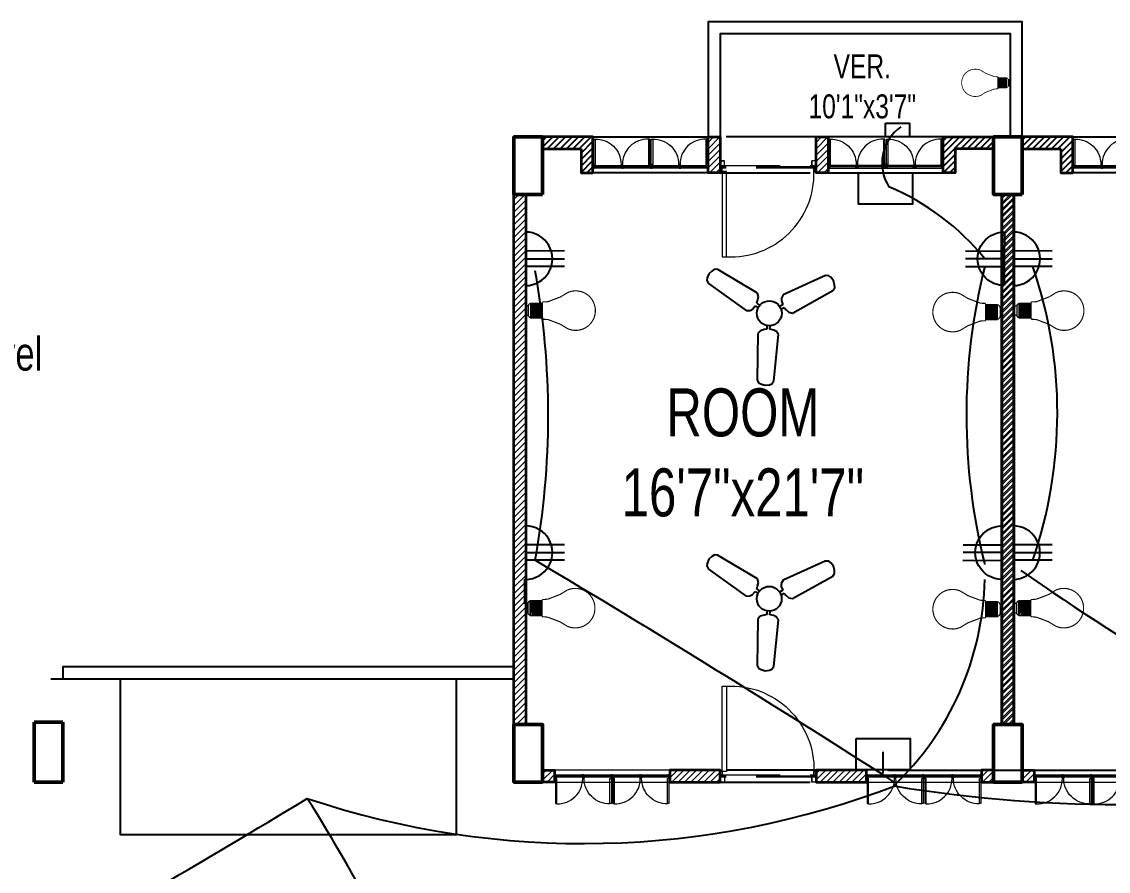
# Model space of a CAD drawing. Extents: x 28 to 3926, y 235 to 2288.
# Drawn here: x 560.9 to 1014, y 906.6 to 1260.8 of the extents above; entities that cross this region are included whole.
import ezdxf

# ---------------------------------------------------------------- set-up
doc = ezdxf.new("R2010")
doc.units = 0
doc.header["$LTSCALE"] = 10
doc.linetypes.add('DASHED2', pattern=[0.375, 0.25, -0.125])
for name, color, linetype, lineweight in [('A-TEXT', 7, 'Continuous', 5), ('ar-DOOR-WOOD', 44, 'Continuous', 0), ('column', 1, 'Continuous', 50), ('Main Wall', 250, 'Continuous', 13), ('WALL_SEC_', 170, 'Continuous', 25)]:
    doc.layers.add(name, color=color, linetype=linetype, lineweight=lineweight)
doc.layers.add('conduit', color=160, linetype='Continuous')
doc.layers.add('e conduit sdb to swicth', color=160, linetype='Continuous')
doc.layers.add('hatch brick', color=32, linetype='Continuous', lineweight=0, transparency=0.4)
doc.styles.add('SIMPLE', font='romantic.ttf')
doc.dimstyles.get("Standard").update_dxf_attribs({"dimtxt": 0.18, "dimasz": 0.18, "dimexe": 0.18, "dimexo": 0.0625, "dimgap": 0.09, "dimtad": 0, "dimtih": 1, "dimtoh": 1, "dimdec": 4, "dimzin": 0, "dimdsep": 46, "dimtxsty": 'Standard', "dimcen": 0.09, "dimadec": 0, "dimazin": 0, "dimtfac": 1, "dimtdec": 4, "dimtofl": 0, "dimtmove": 0, "dimatfit": 3, "dimfxl": 1, "dimtolj": 1, "dimtzin": 0, "dimarcsym": 0})
pattern_1 = [(45, (0, 0), (-1.3258252147, 1.3258252147), [])]
pattern_2 = [(45, (-1497523.8946, -132021.2452), (-1.3258252147, 1.3258252147), [])]

# ---------------------------------------------------------------- blocks, each defined once
blk = doc.blocks.new('DOOR_45')
at = {"layer": 'ar-DOOR-WOOD'}
for p, q in [((-10968.75, 15427.44), (-10963.75, 15427.44)), ((-10968.75, 15427.44), (-10968.75, 15426.44)), ((-10963.75, 15427.44), (-10963.75, 15425.44)), ((-11008.75, 15426.44), (-11008.75, 15424.44)), ((-10968.75, 15426.44), (-11008.75, 15426.44)), ((-11008.75, 15424.44), (-10968.75, 15424.44)), ((-10968.75, 15424.44), (-10968.75, 15426.44)), ((-10968.75, 15426.44), (-10966.75, 15426.44)), ((-10966.75, 15426.44), (-10966.75, 15425.44)), ((-10966.75, 15425.44), (-10963.75, 15425.44)), ((-10968.75, 15382.44), (-10968.75, 15383.44)), ((-10968.75, 15383.44), (-10966.75, 15383.44)), ((-10968.75, 15382.44), (-10963.75, 15382.44)), ((-10966.75, 15384.44), (-10963.75, 15384.44)), ((-10966.75, 15383.44), (-10966.75, 15384.44)), ((-10963.75, 15382.44), (-10963.75, 15384.44))]:
    blk.add_line(p, q, dxfattribs=at)
for points in [[(-10963.75, 15427.44), (-10968.75, 15427.44), (-10968.75, 15426.44), (-10966.75, 15426.44), (-10966.75, 15425.44), (-10963.75, 15425.44)], [(-10968.75, 15426.44), (-11008.75, 15426.44), (-11008.75, 15424.44), (-10968.75, 15424.44)], [(-10968.75, 15383.44), (-10968.75, 15382.44), (-10963.75, 15382.44), (-10963.75, 15384.44), (-10966.75, 15384.44), (-10966.75, 15383.44)]]:
    blk.add_lwpolyline(points, close=True, dxfattribs=at)
blk.add_arc((-10969.89, 15422.35), 38.92, 176.9083, 271.677, dxfattribs=at)
blk = doc.blocks.new('DOOR_40')
at = {"layer": 'ar-DOOR-WOOD'}
for p, q in [((-11029.1, 15421.4), (-11064.1, 15421.4)), ((-11064.1, 15421.4), (-11064.1, 15419.4)), ((-11064.1, 15419.4), (-11029.1, 15419.4)), ((-11029.1, 15422.4), (-11024.1, 15422.4)), ((-11029.1, 15422.4), (-11029.1, 15421.4)), ((-11029.1, 15419.4), (-11029.1, 15421.4)), ((-11029.1, 15421.4), (-11027.1, 15421.4)), ((-11027.1, 15421.4), (-11027.1, 15420.4)), ((-11027.1, 15420.4), (-11024.1, 15420.4)), ((-11024.1, 15422.4), (-11024.1, 15420.4)), ((-11029.1, 15383.4), (-11027.1, 15383.4)), ((-11029.1, 15382.4), (-11029.1, 15383.4)), ((-11029.1, 15382.4), (-11024.1, 15382.4)), ((-11027.1, 15383.4), (-11027.1, 15384.4)), ((-11027.1, 15384.4), (-11024.1, 15384.4)), ((-11024.1, 15382.4), (-11024.1, 15384.4))]:
    blk.add_line(p, q, dxfattribs=at)
blk.add_arc((-11029.4, 15418.2), 34.8, 178.03, 270.3561, dxfattribs=at)
blk = doc.blocks.new('room 1')
h = blk.add_hatch()
h.set_pattern_fill('ANSI31', color=256, scale=15)
h.set_pattern_definition(pattern_1)
h.paths.add_polyline_path([(1498318.01, 133229.01), (1498318.01, 133219.01), (1498323.01, 133219.01), (1498323.01, 133234.01), (1498302.01, 133234.01), (1498302.01, 133229.01), (1498302.01, 133229.01)])
h = blk.add_hatch()
h.set_pattern_fill('ANSI31', color=256, scale=15)
h.set_pattern_definition(pattern_1)
h.paths.add_polyline_path([(1498474.01, 133229.01), (1498474.01, 133219.01), (1498469.01, 133219.01), (1498469.01, 133234.01), (1498490.01, 133234.01), (1498490.01, 133229.01), (1498490.01, 133229.01)])
at = {"layer": 'hatch brick'}
h = blk.add_hatch(dxfattribs=at)
h.set_pattern_fill('ANSI31', color=256, scale=15)
h.set_pattern_definition([(45, (69, 2), (-1.3258252147, 1.3258252147), [])])
h.paths.add_polyline_path([(1498376.01, 133234.01), (1498376.01, 133219.01), (1498376.01, 133219.01), (1498371.01, 133219.01), (1498371.01, 133234.01)])
h = blk.add_hatch(dxfattribs=at)
h.set_pattern_fill('ANSI31', color=256, scale=15)
h.set_pattern_definition([(45, (114, 2), (-1.3258252147, 1.3258252147), [])])
h.paths.add_polyline_path([(1498421.01, 133234.01), (1498421.01, 133219.01), (1498421.01, 133219.01), (1498416.01, 133219.01), (1498416.01, 133234.01)])
h = blk.add_hatch(dxfattribs=at)
h.set_pattern_fill('ANSI31', color=256, scale=15)
h.set_pattern_definition(pattern_1)
h.paths.add_polyline_path([(1498298.51, 132989.01), (1498293.51, 132989.01), (1498293.51, 133210.01), (1498298.51, 133210.01)])
h = blk.add_hatch(dxfattribs=at)
h.set_pattern_fill('ANSI31', color=256, scale=15)
h.set_pattern_definition(pattern_1)
h.paths.add_polyline_path([(1498493.51, 132989.01), (1498498.51, 132989.01), (1498498.51, 133210.01), (1498493.51, 133210.01)])
h = blk.add_hatch(dxfattribs=at)
h.set_pattern_fill('ANSI31', color=256, scale=15)
h.set_pattern_definition([(45, (-14.5, 0), (-1.3258252147, 1.3258252147), [])])
h.paths.add_polyline_path([(1498302.01, 132970.01), (1498307.01, 132970.01), (1498307.01, 132965.01), (1498302.01, 132965.01)])
h = blk.add_hatch(dxfattribs=at)
h.set_pattern_fill('ANSI31', color=256, scale=15)
h.set_pattern_definition([(45, (-5, -252), (-1.3258252147, 1.3258252147), [])])
h.paths.add_polyline_path([(1498376.01, 132970.01), (1498355.01, 132970.01), (1498355.01, 132965.01), (1498376.01, 132965.01)])
h = blk.add_hatch(dxfattribs=at)
h.set_pattern_fill('ANSI31', color=256, scale=15)
h.set_pattern_definition([(45, (1.2113, 4e-09), (-1.3258252147, 1.3258252147), [])])
h.paths.add_polyline_path([(1498437.01, 132970.01), (1498416.01, 132970.01), (1498416.01, 132965.01), (1498437.01, 132965.01)])
h = blk.add_hatch(dxfattribs=at)
h.set_pattern_fill('ANSI31', color=256, scale=15)
h.set_pattern_definition(pattern_1)
h.paths.add_polyline_path([(1498490.01, 132970.01), (1498485.01, 132970.01), (1498485.01, 132965.01), (1498490.01, 132965.01)])
for points in [[(1498323.01, 133234.01), (1498371.01, 133234.01), (1498371.01, 133219.01), (1498323.01, 133219.01)], [(1498469.01, 133234.01), (1498421.01, 133234.01), (1498421.01, 133219.01), (1498469.01, 133219.01)]]:
    blk.add_lwpolyline(points, close=True)
at = {"linetype": 'DASHED2', "ltscale": 15}
for points in [[(1498376.01, 133219.01), (1498416.01, 133219.01), (1498416.01, 133234.01), (1498376.01, 133234.01)], [(1498376.01, 132965.01), (1498416.01, 132965.01), (1498416.01, 132970.01), (1498376.01, 132970.01)]]:
    blk.add_lwpolyline(points, close=True, dxfattribs=at)
at = {"layer": 'Main Wall', "color": 1, "lineweight": 50}
for points in [[(1498302.01, 133210.01), (1498290.01, 133210.01), (1498290.01, 133234.01), (1498302.01, 133234.01), (1498302.01, 133210.01)], [(1498502.01, 133210.01), (1498490.01, 133210.01), (1498490.01, 133234.01), (1498502.01, 133234.01), (1498502.01, 133210.01)], [(1498302.01, 132965.01), (1498290.01, 132965.01), (1498290.01, 132989.01), (1498302.01, 132989.01), (1498302.01, 132965.01)], [(1498502.01, 132965.01), (1498490.01, 132965.01), (1498490.01, 132989.01), (1498502.01, 132989.01), (1498502.01, 132965.01)]]:
    blk.add_lwpolyline(points, dxfattribs=at)
at = {"layer": 'Main Wall', "lineweight": 35}
for points in [[(1498318.01, 133229.01), (1498318.01, 133219.01), (1498323.01, 133219.01), (1498323.01, 133234.01), (1498302.01, 133234.01), (1498302.01, 133229.01), (1498302.01, 133229.01), (1498302.01, 133229.01), (1498318.01, 133229.01)], [(1498474.01, 133229.01), (1498474.01, 133219.01), (1498469.01, 133219.01), (1498469.01, 133234.01), (1498490.01, 133234.01), (1498490.01, 133229.01), (1498490.01, 133229.01), (1498490.01, 133229.01), (1498474.01, 133229.01)], [(1498376.01, 132970.01), (1498376.01, 132970.01), (1498355.01, 132970.01), (1498355.01, 132965.01), (1498376.01, 132965.01), (1498376.01, 132970.01)]]:
    blk.add_lwpolyline(points, dxfattribs=at)
for points in [[(1498376.01, 133234.01), (1498376.01, 133219.01), (1498376.01, 133219.01), (1498376.01, 133219.01), (1498371.01, 133219.01), (1498371.01, 133234.01)], [(1498421.01, 133234.01), (1498421.01, 133219.01), (1498421.01, 133219.01), (1498421.01, 133219.01), (1498416.01, 133219.01), (1498416.01, 133234.01)], [(1498298.51, 132989.01), (1498293.51, 132989.01), (1498293.51, 133210.01), (1498298.51, 133210.01)], [(1498493.51, 132989.01), (1498498.51, 132989.01), (1498498.51, 133210.01), (1498493.51, 133210.01)], [(1498302.01, 132970.01), (1498307.01, 132970.01), (1498307.01, 132965.01), (1498302.01, 132965.01)], [(1498437.01, 132970.01), (1498416.01, 132970.01), (1498416.01, 132965.01), (1498437.01, 132965.01)], [(1498490.01, 132970.01), (1498485.01, 132970.01), (1498485.01, 132965.01), (1498490.01, 132965.01)]]:
    blk.add_lwpolyline(points, close=True, dxfattribs=at)
at = {"layer": 'Main Wall', "color": 150}
for points in [[(1498371.01, 133221.01), (1498323.61, 133221.01), (1498323.61, 133222.01), (1498371.01, 133222.01)], [(1498371.01, 133221.01), (1498323.61, 133221.01), (1498323.61, 133221.51), (1498371.01, 133221.51)], [(1498421.01, 133221.01), (1498468.41, 133221.01), (1498468.41, 133222.01), (1498421.01, 133222.01)], [(1498421.01, 133221.01), (1498468.41, 133221.01), (1498468.41, 133221.51), (1498421.01, 133221.51)], [(1498307.01, 132968.01), (1498354.41, 132968.01), (1498354.41, 132967.01), (1498307.01, 132967.01)], [(1498307.01, 132968.01), (1498354.41, 132968.01), (1498354.41, 132967.51), (1498307.01, 132967.51)], [(1498437.61, 132968.01), (1498484.41, 132968.01), (1498484.41, 132967.01), (1498437.61, 132967.01)], [(1498437.61, 132968.01), (1498484.41, 132968.01), (1498484.41, 132967.51), (1498437.61, 132967.51)]]:
    blk.add_lwpolyline(points, close=True, dxfattribs=at)
at = {"layer": 'Main Wall', "color": 150, "linetype": 'DASHED2', "ltscale": 10}
for points in [[(1498376.01, 133222.01), (1498416.01, 133222.01), (1498416.01, 133221.01), (1498376.01, 133221.01)], [(1498376.01, 133222.01), (1498416.01, 133222.01), (1498416.01, 133221.51), (1498376.01, 133221.51)], [(1498376.01, 132968.01), (1498416.01, 132968.01), (1498416.01, 132967.01), (1498376.01, 132967.01)], [(1498376.01, 132968.01), (1498416.01, 132968.01), (1498416.01, 132967.51), (1498376.01, 132967.51)]]:
    blk.add_lwpolyline(points, close=True, dxfattribs=at)
at = {"layer": 'Main Wall'}
for points in [[(1498307.01, 132965.01), (1498355.01, 132965.01), (1498355.01, 132970.01), (1498307.01, 132970.01)], [(1498437.01, 132965.01), (1498485.01, 132965.01), (1498485.01, 132970.01), (1498437.01, 132970.01)]]:
    blk.add_lwpolyline(points, close=True, dxfattribs=at)
at = {"layer": 'Main Wall', "extrusion": (0, 0, -1)}
for name, p, xscale, yscale, zscale, rotation in [('DOOR_40', (-1502949.75, 129913.77), 0.2999999999999545, 0.2999999999999545, -0.2999999999999545, 270), ('DOOR_40', (-1502973.75, 129913.77), 0.2999999999999545, 0.2999999999999545, -0.2999999999999545, 270), ('DOOR_40', (-1493818.28, 129913.77), -0.2999999999999545, 0.2999999999999545, -0.2999999999999545, 90), ('DOOR_40', (-1493842.28, 129913.77), -0.2999999999999545, 0.2999999999999545, -0.2999999999999545, 90), ('DOOR_45', (-1512089.3, 142969.57), -0.8888888888889142, 0.8888888888889142, -0.8888888888889142, 270), ('DOOR_45', (-1512089.3, 123219.46), 0.8888888888889142, 0.8888888888889142, -0.8888888888889142, 270), ('DOOR_40', (-1493704.28, 136275.25), 0.2999999999999545, 0.2999999999999545, -0.2999999999999545, 90), ('DOOR_40', (-1493728.28, 136275.25), 0.2999999999999545, 0.2999999999999545, -0.2999999999999545, 90), ('DOOR_40', (-1493834.28, 136275.25), 0.2999999999999545, 0.2999999999999545, -0.2999999999999545, 90), ('DOOR_40', (-1493858.28, 136275.25), 0.2999999999999545, 0.2999999999999545, -0.2999999999999545, 90)]:
    blk.add_blockref(name, p, dxfattribs=dict(at, xscale=xscale, yscale=yscale, zscale=zscale, rotation=rotation))
at = {"layer": 'Main Wall'}
for p, xscale, yscale, zscale, rotation in [((1493720.28, 129913.77), 0.2999999999999545, 0.2999999999999545, 0.2999999999999545, 270), ((1493744.28, 129913.77), 0.2999999999999545, 0.2999999999999545, 0.2999999999999545, 270), ((1503047.75, 129913.77), -0.2999999999999545, 0.2999999999999545, 0.2999999999999546, 90), ((1503071.75, 129913.77), -0.2999999999999545, 0.2999999999999545, 0.2999999999999546, 90), ((1502933.75, 136275.25), 0.2999999999999546, 0.2999999999999546, 0.2999999999999546, 90), ((1502957.75, 136275.25), 0.2999999999999546, 0.2999999999999546, 0.2999999999999546, 90), ((1503063.75, 136275.25), 0.2999999999999546, 0.2999999999999546, 0.2999999999999546, 90), ((1503087.75, 136275.25), 0.2999999999999546, 0.2999999999999546, 0.2999999999999546, 90)]:
    blk.add_blockref('DOOR_40', p, dxfattribs=dict(at, xscale=xscale, yscale=yscale, zscale=zscale, rotation=rotation))
blk = doc.blocks.new('LED')
for p, q in [((-11.6, -7.7), (11.7, -7.7)), ((-11.6, -11), (11.7, -9.6)), ((-11.6, -13.3), (11.7, -11.8)), ((-11.5, -15.5), (11.8, -14.1)), ((-11.3, -17.8), (11.9, -16.3)), ((-12.1, -25.6), (11.9, -25.6)), ((-11.2, -20), (12.1, -18.6)), ((-11.2, -22.2), (12.1, -20.8)), ((-11.2, -24.5), (12.1, -23.1))]:
    blk.add_line(p, q)
at = {"lineweight": 9}
blk.add_line((7.8, -3.1), (-7.8, -3.1), dxfattribs=at)
for points, const_width in [([(5.3, 0), (5.4, 0), (5.7, 0), (6.1, -0.1), (6.6, -0.3), (7, -0.6), (7.2, -0.9), (7.4, -1.2), (7.5, -1.5), (7.7, -2), (7.7, -2.5), (7.8, -3.1), (7.7, -2.5), (7.7, -2), (7.5, -1.5), (7.4, -1.2), (7.2, -0.9), (7, -0.6), (6.6, -0.3), (6.1, -0.1), (5.7, 0), (5.4, 0), (5.3, 0), (-5.3, 0), (-5.4, 0), (-5.5, 0), (-5.8, 0), (-6.1, -0.1), (-6.4, -0.2), (-6.7, -0.5), (-7, -0.7), (-7.3, -1.1), (-7.6, -1.7), (-7.7, -2.3), (-7.8, -3.1), (-7.8, -3.1), (-7.9, -3.2), (-8.1, -3.2), (-8.3, -3.3), (-8.9, -3.6), (-9.6, -4.1), (-10.3, -4.7), (-11, -5.4), (-11.2, -5.9), (-11.4, -6.4), (-11.6, -7), (-11.6, -7.7), (-12.2, -7.7), (-12.1, -26)], 2), ([(-5.3, 0), (-5.4, 0), (-5.5, 0), (-5.8, 0), (-6.1, -0.1), (-6.4, -0.2), (-6.7, -0.5), (-7, -0.7), (-7.3, -1.1), (-7.6, -1.7), (-7.7, -2.3), (-7.8, -3.1)], 1), ([(11.9, -26.1), (11.9, -7.7), (11.7, -7.7), (11.6, -7), (11.4, -6.4), (11.2, -5.9), (11, -5.4), (10.3, -4.7), (9.6, -4.1), (8.9, -3.6), (8.3, -3.3), (7.9, -3.2), (7.8, -3.1), (7.8, -3.1)], 2), ([(-0.1, -111.1), (-0.2, -111.1), (-1, -111.1), (-1.8, -111.1), (-2.6, -111.1), (-3.4, -111), (-4.2, -110.9), (-5, -110.8), (-5.8, -110.6), (-6.6, -110.5), (-7.4, -110.3), (-8.1, -110.1), (-8.9, -109.9), (-9.6, -109.7), (-10.4, -109.5), (-11.1, -109.2), (-11.8, -108.9), (-12.5, -108.7), (-13.2, -108.3), (-13.9, -108), (-14.6, -107.7), (-15.3, -107.3), (-16, -106.9), (-16.6, -106.6), (-17.3, -106.2), (-17.9, -105.7), (-18.5, -105.3), (-19.2, -104.8), (-19.8, -104.4), (-20.4, -103.9), (-20.9, -103.4), (-21.5, -102.9), (-22.1, -102.4), (-22.6, -101.9), (-23.1, -101.3), (-23.7, -100.8), (-24.2, -100.2), (-24.6, -99.6), (-25.1, -99), (-25.6, -98.4), (-26, -97.8), (-26.5, -97.2), (-26.9, -96.5), (-27.3, -95.9), (-27.7, -95.2), (-28.1, -94.6), (-28.4, -93.9), (-28.8, -93.2), (-29.1, -92.5), (-29.4, -91.8), (-29.7, -91.1), (-30, -90.4), (-30.2, -89.6), (-30.5, -88.9), (-30.7, -88.1), (-30.9, -87.4), (-31.1, -86.6), (-31.2, -85.9), (-31.4, -85.1), (-31.5, -84.3), (-31.6, -83.5), (-31.7, -82.7), (-31.8, -81.9), (-31.8, -81.1), (-31.9, -80.3), (-31.9, -79.5), (-31.9, -78.2), (-31.8, -77), (-31.7, -75.8), (-31.5, -74.6), (-31.3, -73.4), (-31.1, -72.2), (-30.8, -71.1), (-30.4, -69.9), (-30, -68.8), (-29.6, -67.7), (-29.2, -66.6), (-22.1, -55), (-14.6, -35.3), (-14.1, -29.7), (-14.1, -27.1), (-12.1, -25.6)], 1.8), ([(-0.1, -111.1), (0, -111.1), (0.8, -111.1), (1.6, -111.1), (2.5, -111.1), (3.3, -111), (4, -110.9), (4.8, -110.8), (5.6, -110.6), (6.4, -110.5), (7.2, -110.3), (7.9, -110.1), (8.7, -109.9), (9.4, -109.7), (10.2, -109.5), (10.9, -109.2), (11.6, -108.9), (12.3, -108.7), (13, -108.3), (13.7, -108), (14.4, -107.7), (15.1, -107.3), (15.8, -106.9), (16.4, -106.6), (17.1, -106.2), (17.7, -105.7), (18.3, -105.3), (19, -104.8), (19.6, -104.4), (20.2, -103.9), (20.7, -103.4), (21.3, -102.9), (21.9, -102.4), (22.4, -101.9), (22.9, -101.3), (23.5, -100.8), (24, -100.2), (24.5, -99.6), (24.9, -99), (25.4, -98.4), (25.8, -97.8), (26.3, -97.2), (26.7, -96.5), (27.1, -95.9), (27.5, -95.2), (27.9, -94.6), (28.2, -93.9), (28.6, -93.2), (28.9, -92.5), (29.2, -91.8), (29.5, -91.1), (29.8, -90.4), (30, -89.6), (30.3, -88.9), (30.5, -88.1), (30.7, -87.4), (30.9, -86.6), (31, -85.9), (31.2, -85.1), (31.3, -84.3), (31.4, -83.5), (31.5, -82.7), (31.6, -81.9), (31.6, -81.1), (31.7, -80.3), (31.7, -79.5), (31.7, -78.2), (31.6, -77), (31.5, -75.8), (31.3, -74.6), (31.1, -73.4), (30.9, -72.2), (30.6, -71.1), (30.2, -69.9), (29.9, -68.8), (29.4, -67.7), (29, -66.6), (21.9, -55), (14.4, -35.3), (13.9, -29.7), (13.9, -27.1), (11.9, -25.6)], 1.8)]:
    blk.add_lwpolyline(points, dxfattribs=dict(const_width=const_width))
at = {"color": 7, "lineweight": 20}
blk.add_open_spline([(-9.8, -25.6), (-9.8, -25.6), (9.4, -25.6), (9.4, -25.6)], degree=3, dxfattribs=at)
blk = doc.blocks.new('6')
at = {"color": 7}
for p, q in [((3268.2, -2243.2), (3260.1, -2275.1)), ((3260.1, -2275.1), (3351.4, -2686.9)), ((3285.1, -2227.8), (3268.2, -2243.2)), ((3322, -2211.4), (3285.1, -2227.8)), ((3358.8, -2210.9), (3322, -2211.4)), ((3387.4, -2214.9), (3358.8, -2210.9)), ((3407.5, -2235.6), (3387.4, -2214.9)), ((3532.6, -2638.3), (3407.5, -2235.6)), ((3489.2, -2689.8), (3518.4, -2668.9)), ((3518.4, -2668.9), (3532.6, -2638.3)), ((3351.4, -2686.9), (3378.5, -2709.3)), ((3378.5, -2709.3), (3403, -2714.4)), ((3403, -2714.4), (3440.1, -2709.5)), ((3440.1, -2709.5), (3449.6, -2742.4)), ((3467.6, -2701.4), (3489.2, -2689.8)), ((3476.7, -2735.2), (3467.6, -2701.4)), ((3634.6, -2869.5), (3601.3, -2861.3)), ((3649, -2834.9), (3634.6, -2869.5)), ((3665.6, -2816.2), (3649, -2834.9)), ((3698.5, -2804), (3665.6, -2816.2)), ((4100.8, -2930.8), (3698.5, -2804)), ((3290.9, -2913.4), (3004.7, -3223.2)), ((3324.5, -2910.5), (3290.9, -2913.4)), ((3357.2, -2925.3), (3324.5, -2910.5)), ((3378, -2938.2), (3357.2, -2925.3)), ((3402.8, -2913.4), (3378, -2938.2)), ((3398.8, -2958), (3422.6, -2933.2)), ((3421.6, -2987.7), (3398.8, -2958)), ((3594.1, -2888.3), (3627.9, -2897.4)), ((3627.9, -2897.4), (3627.1, -2921.8)), ((3627.1, -2921.8), (3630.6, -2957.5)), ((3630.6, -2957.5), (3650, -2985.2)), ((4124.4, -2953.8), (4100.8, -2930.8)), ((4129.3, -2976.1), (4124.4, -2953.8)), ((3112.6, -3331), (3423.5, -3046)), ((3429.5, -3011.4), (3421.6, -2987.7)), ((3423.5, -3046), (3429.5, -3011.4)), ((3650, -2985.2), (4061.4, -3078.2)), ((4089.3, -3071.2), (4107, -3048.4)), ((4107, -3048.4), (4125, -3016.3)), ((4125, -3016.3), (4129.3, -2976.1)), ((4061.4, -3078.2), (4089.3, -3071.2)), ((3004.7, -3223.2), (2996.8, -3250.9)), ((2996.8, -3250.9), (3007.7, -3277.6)), ((3007.7, -3277.6), (3026.5, -3309.3)), ((3026.5, -3309.3), (3059.1, -3333)), ((3059.1, -3333), (3080.9, -3339.9)), ((3080.9, -3339.9), (3112.6, -3331))]:
    blk.add_line(p, q, dxfattribs=at)
blk.add_circle((3491.2, -2845.6), 113.2, dxfattribs=at)
blk = doc.blocks.new('3 pin')
at = {"layer": 'WALL_SEC_', "color": 3, "lineweight": 25}
for p, q in [((10035.5, 6358.5), (10035.5, 6351.5)), ((10045.69, 6353.52), (10035.5, 6353.52)), ((10035.5, 6351.5), (10035.5, 6344.5)), ((10035.5, 6351.5), (10045.69, 6351.5)), ((10045.69, 6349.48), (10035.5, 6349.48))]:
    blk.add_line(p, q, dxfattribs=at)
blk.add_arc((10035.5, 6351.5), 7, 270, 90, dxfattribs=at)
blk = doc.blocks.new('*D56')
at = {"layer": 'conduit', "color": 0, "lineweight": -2, "transparency": 16777216}
for p, q in [((920, 956.33), (920, 947.52)), ((1130, 953.83), (1130, 947.52)), ((922.5, 948.77), (1127.5, 948.77))]:
    blk.add_line(p, q, dxfattribs=at)
at = {"layer": 'conduit', "color": 0, "transparency": 16777216}
for points in [[(922.5, 949.18), (922.5, 948.35), (920, 948.77)], [(1127.5, 949.18), (1127.5, 948.35), (1130, 948.77)]]:
    blk.add_solid(points, dxfattribs=at)
at = {"layer": 'Defpoints', "color": 0, "transparency": 16777216}
for p in [(920, 956.96), (1130, 954.46), (1130, 948.77)]:
    blk.add_point(p, dxfattribs=at)
at = {"layer": 'conduit', "color": 0, "transparency": 16777216, "insert": (1025, 950.64), "char_height": 2.5, "attachment_point": 5}
blk.add_mtext('210', dxfattribs=at)

msp = doc.modelspace()

# ---------------------------------------------------------------- hatches: boundary and pattern name
at = {"true_color": 0x000000}
h = msp.add_hatch(dxfattribs=at)
h.set_pattern_fill('ANSI31', color=18, scale=15)
h.set_pattern_definition(pattern_2)
h.paths.add_polyline_path([(794.119, 1207.768), (794.119, 1197.768), (799.119, 1197.768), (799.119, 1212.768), (778.119, 1212.768), (778.119, 1207.768), (778.119, 1207.768)])
h = msp.add_hatch(dxfattribs=at)
h.set_pattern_fill('ANSI31', color=18, scale=15)
h.set_pattern_definition(pattern_2)
h.paths.add_polyline_path([(950.119, 1207.768), (950.119, 1197.768), (945.119, 1197.768), (945.119, 1212.768), (966.119, 1212.768), (966.119, 1207.768), (966.119, 1207.768)])
at = {"layer": 'hatch brick', "true_color": 0x000000}
h = msp.add_hatch(dxfattribs=at)
h.set_pattern_fill('ANSI31', color=18, scale=15)
h.set_pattern_definition([(45, (-1497454.8946, -132019.2452), (-1.3258252147, 1.3258252147), [])])
h.paths.add_polyline_path([(852.119, 1212.768), (852.119, 1197.768), (852.119, 1197.768), (847.119, 1197.768), (847.119, 1212.768)])
h = msp.add_hatch(dxfattribs=at)
h.set_pattern_fill('ANSI31', color=18, scale=15)
h.set_pattern_definition([(45, (-1497409.8946, -132019.2452), (-1.3258252147, 1.3258252147), [])])
h.paths.add_polyline_path([(897.119, 1212.768), (897.119, 1197.768), (897.119, 1197.768), (892.119, 1197.768), (892.119, 1212.768)])
h = msp.add_hatch(dxfattribs=at)
h.set_pattern_fill('ANSI31', color=18, scale=15)
h.set_pattern_definition([(45, (-1497527.3946, -132021.2452), (-1.3258252147, 1.3258252147), [])])
h.paths.add_polyline_path([(771.119, 967.768), (766.119, 967.768), (766.119, 1188.768), (771.119, 1188.768)])
h = msp.add_hatch(dxfattribs=at)
h.set_pattern_fill('ANSI31', color=18, scale=15)
h.set_pattern_definition(pattern_2)
h.paths.add_polyline_path([(969.619, 967.768), (974.619, 967.768), (974.619, 1188.768), (969.619, 1188.768)])
h = msp.add_hatch(dxfattribs=at)
h.set_pattern_fill('ANSI31', color=18, scale=15)
h.set_pattern_definition([(45, (-1497538.3946, -132021.2452), (-1.3258252147, 1.3258252147), [])])
h.paths.add_polyline_path([(778.119, 948.768), (783.119, 948.768), (783.119, 943.768), (778.119, 943.768)])
h = msp.add_hatch(dxfattribs=at)
h.set_pattern_fill('ANSI31', color=18, scale=15)
h.set_pattern_definition([(45, (-1497528.8946, -132273.2452), (-1.3258252147, 1.3258252147), [])])
h.paths.add_polyline_path([(852.119, 948.768), (831.119, 948.768), (831.119, 943.768), (852.119, 943.768)])
h = msp.add_hatch(dxfattribs=at)
h.set_pattern_fill('ANSI31', color=18, scale=15)
h.set_pattern_definition([(45, (-1497522.6833, -132021.2452), (-1.3258252147, 1.3258252147), [])])
h.paths.add_polyline_path([(913.119, 948.768), (892.119, 948.768), (892.119, 943.768), (913.119, 943.768)])
h = msp.add_hatch(dxfattribs=at)
h.set_pattern_fill('ANSI31', color=18, scale=15)
h.set_pattern_definition(pattern_2)
h.paths.add_polyline_path([(966.119, 948.768), (961.119, 948.768), (961.119, 943.768), (966.119, 943.768)])

# ---------------------------------------------------------------- linework, layer by layer
at = {"color": 18, "true_color": 0x000000}
for points in [[(978.119, 1212.768), (978.119, 1260.768), (847.119, 1260.768), (847.119, 1212.768)], [(973.119, 1212.768), (973.119, 1255.768), (852.119, 1255.768), (852.119, 1212.768)], [(573.119, 986.768), (578.119, 986.768)]]:
    msp.add_lwpolyline(points, dxfattribs=at)
at = {"color": 116, "true_color": 0x136734}
for points in [[(921.119, 1218.513), (931.077, 1218.513), (931.077, 1212.768), (921.119, 1212.768)], [(909.865, 1197.768), (932.372, 1197.768), (932.372, 1184.684), (909.865, 1184.684)], [(908.831, 961.974), (931.338, 961.974), (931.338, 948.89), (908.831, 948.89)]]:
    msp.add_lwpolyline(points, close=True, dxfattribs=at)
at = {"color": 18, "true_color": 0x000000}
for points in [[(799.119, 1212.768), (847.119, 1212.768), (847.119, 1197.768), (799.119, 1197.768)], [(945.119, 1212.768), (897.119, 1212.768), (897.119, 1197.768), (945.119, 1197.768)], [(578.119, 986.768), (766.119, 986.768), (766.119, 991.768), (578.119, 991.768)]]:
    msp.add_lwpolyline(points, close=True, dxfattribs=at)
at = {"color": 18, "linetype": 'DASHED2', "ltscale": 15, "true_color": 0x000000}
for points in [[(852.119, 1197.768), (892.119, 1197.768), (892.119, 1212.768), (852.119, 1212.768)], [(852.119, 943.768), (892.119, 943.768), (892.119, 948.768), (852.119, 948.768)]]:
    msp.add_lwpolyline(points, close=True, dxfattribs=at)
at = {"layer": 'column', "color": 18, "ltscale": 2000, "true_color": 0x000000}
for p, q in [((566.119, 968.768), (578.119, 968.768)), ((566.119, 968.768), (566.119, 943.768)), ((566.119, 968.768), (578.119, 968.768)), ((566.119, 968.768), (566.119, 943.768)), ((578.119, 968.768), (578.119, 943.768)), ((578.119, 968.768), (578.119, 943.768)), ((578.119, 943.768), (566.119, 943.768)), ((578.119, 943.768), (566.119, 943.768))]:
    msp.add_line(p, q, dxfattribs=at)
at = {"layer": 'conduit', "color": 18, "true_color": 0x000000}
for centre, radius, start, end in [((938.033, 1201.849), 18.416, 124.88645, 212.49368), ((882.656, 1097.216), 102.777, 39.03539, 67.19033), ((445.073, 1096.596), 335.403, 349.63258, 10.36742), ((1209.439, 1096.639), 254.648, 165.88632, 194.13416), ((804.934, 1097.585), 187.8, 340.94238, 19.00213), ((-1867.573, -3409.872), 5172.144, 57.325118, 59.274602), ((1677.809, 2042.93), 1229.838, 235.28937, 243.294735), ((839.852, 1030.955), 122.673, 313.51116, 358.75936), ((795.141, 1279.987), 361.84, 251.44534, 291.16108), ((1019.009, 1515.36), 580.919, 260.658992, 280.558854), ((-1899.152, 5200.355), 4982.831, 297.660777, 301.171918), ((131.885, 588.961), 649.254, 21.219726, 32.411179)]:
    msp.add_arc(centre, radius, start, end, dxfattribs=at)
at = {"layer": 'e conduit sdb to swicth', "color": 18, "true_color": 0x000000}
msp.add_line((770.75, 1018.086), (770.75, 1028.321), dxfattribs=at)
at = {"layer": 'e conduit sdb to swicth', "color": 6}
msp.add_lwpolyline([(602.119, 986.768), (742.119, 986.768), (742.119, 921.768), (602.119, 921.768)], close=True, dxfattribs=at)
at = {"layer": 'Main Wall', "color": 1, "lineweight": 50}
for points in [[(778.119, 1188.768), (766.119, 1188.768), (766.119, 1212.768), (778.119, 1212.768), (778.119, 1188.768)], [(978.119, 1188.768), (966.119, 1188.768), (966.119, 1212.768), (978.119, 1212.768), (978.119, 1188.768)], [(778.119, 943.768), (766.119, 943.768), (766.119, 967.768), (778.119, 967.768), (778.119, 943.768)], [(978.119, 943.768), (966.119, 943.768), (966.119, 967.768), (978.119, 967.768), (978.119, 943.768)]]:
    msp.add_lwpolyline(points, dxfattribs=at)
at = {"layer": 'Main Wall', "color": 18, "lineweight": 35, "true_color": 0x000000}
for points in [[(794.119, 1207.768), (794.119, 1197.768), (799.119, 1197.768), (799.119, 1212.768), (778.119, 1212.768), (778.119, 1207.768), (778.119, 1207.768), (778.119, 1207.768), (794.119, 1207.768)], [(950.119, 1207.768), (950.119, 1197.768), (945.119, 1197.768), (945.119, 1212.768), (966.119, 1212.768), (966.119, 1207.768), (966.119, 1207.768), (966.119, 1207.768), (950.119, 1207.768)], [(852.119, 948.768), (852.119, 948.768), (831.119, 948.768), (831.119, 943.768), (852.119, 943.768), (852.119, 948.768)]]:
    msp.add_lwpolyline(points, dxfattribs=at)
for points in [[(852.119, 1212.768), (852.119, 1197.768), (852.119, 1197.768), (852.119, 1197.768), (847.119, 1197.768), (847.119, 1212.768)], [(897.119, 1212.768), (897.119, 1197.768), (897.119, 1197.768), (897.119, 1197.768), (892.119, 1197.768), (892.119, 1212.768)], [(771.119, 967.768), (766.119, 967.768), (766.119, 1188.768), (771.119, 1188.768)], [(969.619, 967.768), (974.619, 967.768), (974.619, 1188.768), (969.619, 1188.768)], [(778.119, 948.768), (783.119, 948.768), (783.119, 943.768), (778.119, 943.768)], [(913.119, 948.768), (892.119, 948.768), (892.119, 943.768), (913.119, 943.768)], [(966.119, 948.768), (961.119, 948.768), (961.119, 943.768), (966.119, 943.768)]]:
    msp.add_lwpolyline(points, close=True, dxfattribs=at)
at = {"layer": 'Main Wall', "color": 150}
for points in [[(847.119, 1199.768), (799.719, 1199.768), (799.719, 1200.768), (847.119, 1200.768)], [(897.119, 1199.768), (944.519, 1199.768), (944.519, 1200.768), (897.119, 1200.768)], [(847.119, 1199.768), (799.719, 1199.768), (799.719, 1200.268), (847.119, 1200.268)], [(897.119, 1199.768), (944.519, 1199.768), (944.519, 1200.268), (897.119, 1200.268)], [(783.119, 946.768), (830.519, 946.768), (830.519, 945.768), (783.119, 945.768)], [(783.119, 946.768), (830.519, 946.768), (830.519, 946.268), (783.119, 946.268)], [(913.719, 946.768), (960.519, 946.768), (960.519, 945.768), (913.719, 945.768)], [(913.719, 946.768), (960.519, 946.768), (960.519, 946.268), (913.719, 946.268)]]:
    msp.add_lwpolyline(points, close=True, dxfattribs=at)
at = {"layer": 'Main Wall', "color": 150, "linetype": 'DASHED2', "ltscale": 10}
for points in [[(852.119, 1200.768), (892.119, 1200.768), (892.119, 1199.768), (852.119, 1199.768)], [(852.119, 1200.768), (892.119, 1200.768), (892.119, 1200.268), (852.119, 1200.268)], [(852.119, 946.768), (892.119, 946.768), (892.119, 945.768), (852.119, 945.768)], [(852.119, 946.768), (892.119, 946.768), (892.119, 946.268), (852.119, 946.268)]]:
    msp.add_lwpolyline(points, close=True, dxfattribs=at)
at = {"layer": 'Main Wall', "color": 18, "true_color": 0x000000}
for points in [[(783.119, 943.768), (831.119, 943.768), (831.119, 948.768), (783.119, 948.768)], [(913.119, 943.768), (961.119, 943.768), (961.119, 948.768), (913.119, 948.768)]]:
    msp.add_lwpolyline(points, close=True, dxfattribs=at)

# ---------------------------------------------------------------- block references
at = {"color": 1}
for p, xscale, yscale, zscale, rotation in [((972.756, 1235.319), -0.1793349189005943, 0.1793349189005943, 0.1793349189005943, 269.9999999998945), ((771.304, 1140.353), 0.2590482185936613, 0.2590482185936613, 0.2590482185936613, 90), ((969.619, 1139.742), -0.2590482185936613, 0.2590482185936613, 0.2590482185936613, 270), ((974.989, 1140.353), 0.2590482185936613, 0.2590482185936613, 0.2590482185936613, 90), ((771.132, 1016.311), 0.2590482185936613, 0.2590482185936613, 0.2590482185936613, 90), ((969.619, 1015.867), -0.2590482185936613, 0.2590482185936613, 0.2590482185936613, 270), ((974.863, 1016.311), 0.2590482185936613, 0.2590482185936613, 0.2590482185936613, 90)]:
    msp.add_blockref('LED', p, dxfattribs=dict(at, xscale=xscale, yscale=yscale, zscale=zscale, rotation=rotation))
at = {"color": 18, "true_color": 0x000000, "extrusion": (0, 0, -1), "xscale": -1, "zscale": -1}
msp.add_blockref('room 1', (1497323.895, -132021.245), dxfattribs=at)
at = {"color": 40, "true_color": 0xf8d731, "xscale": 0.04578869434389712, "yscale": 0.04578869434389712, "zscale": 0.04578869434389712, "rotation": 41.8550425353075}
for p in [(666.592, 1129.598), (666.574, 1010.574)]:
    msp.add_blockref('6', p, dxfattribs=at)
at = {"layer": 'Main Wall', "color": 18, "true_color": 0x000000, "extrusion": (0, 0, -1)}
for name, p, xscale, yscale, zscale, rotation in [('DOOR_40', (-5425.852, -2107.473), 0.2999999999999545, 0.2999999999999545, -0.2999999999999545, 270), ('DOOR_40', (-5449.852, -2107.473), 0.2999999999999545, 0.2999999999999545, -0.2999999999999545, 270), ('DOOR_40', (-5523.852, -2107.473), 0.2999999999999545, 0.2999999999999545, -0.2999999999999546, 270), ('DOOR_40', (-5547.852, -2107.473), 0.2999999999999545, 0.2999999999999545, -0.2999999999999546, 270), ('DOOR_45', (-14565.403, -8801.788), 0.8888888888889142, 0.8888888888889142, -0.8888888888889142, 270), ('DOOR_40', (3819.615, 4254.008), 0.2999999999999545, 0.2999999999999545, -0.2999999999999545, 90), ('DOOR_40', (3795.615, 4254.008), 0.2999999999999545, 0.2999999999999545, -0.2999999999999545, 90), ('DOOR_40', (3689.615, 4254.008), 0.2999999999999545, 0.2999999999999545, -0.2999999999999545, 90), ('DOOR_40', (3665.615, 4254.008), 0.2999999999999545, 0.2999999999999545, -0.2999999999999545, 90)]:
    msp.add_blockref(name, p, dxfattribs=dict(at, xscale=xscale, yscale=yscale, zscale=zscale, rotation=rotation))
at = {"layer": 'Main Wall', "color": 18, "true_color": 0x000000}
for name, p, xscale, yscale, zscale, rotation in [('DOOR_40', (-3803.615, -2107.473), 0.2999999999999545, 0.2999999999999545, 0.2999999999999545, 270), ('DOOR_40', (-3779.615, -2107.473), 0.2999999999999545, 0.2999999999999545, 0.2999999999999545, 270), ('DOOR_40', (-3705.615, -2107.473), 0.2999999999999545, 0.2999999999999545, 0.2999999999999545, 270), ('DOOR_40', (-3681.615, -2107.473), 0.2999999999999545, 0.2999999999999545, 0.2999999999999545, 270), ('DOOR_45', (14565.403, 10948.323), 0.8888888888889142, 0.8888888888889142, 0.8888888888889142, 90), ('DOOR_40', (5409.852, 4254.008), 0.2999999999999546, 0.2999999999999546, 0.2999999999999546, 90), ('DOOR_40', (5433.852, 4254.008), 0.2999999999999546, 0.2999999999999546, 0.2999999999999546, 90), ('DOOR_40', (5539.852, 4254.008), 0.2999999999999546, 0.2999999999999546, 0.2999999999999546, 90), ('DOOR_40', (5563.852, 4254.008), 0.2999999999999546, 0.2999999999999546, 0.2999999999999546, 90)]:
    msp.add_blockref(name, p, dxfattribs=dict(at, xscale=xscale, yscale=yscale, zscale=zscale, rotation=rotation))
at = {"layer": 'WALL_SEC_', "color": 3, "lineweight": 18, "yscale": 1.593189739815701, "zscale": 1.593189739815701}
for p, xscale, rotation in [((-15182.342, -9012.449), 1.593189739815701, 0.1981071203228082), ((16923.982, -9012.449), -1.593189739815701, 359.8018928796772), ((-14979.004, -9012.449), 1.593189739815701, 0.1981071203228082), ((-15182.342, -9134.918), 1.593189739815701, 0.1981071203228082), ((16922.991, -9134.939), -1.593189739815701, 359.8018928796772), ((-14979.063, -9134.918), 1.593189739815701, 0.1981071203228082)]:
    msp.add_blockref('3 pin', p, dxfattribs=dict(at, xscale=xscale, rotation=rotation))

# ---------------------------------------------------------------- texts
at = {"layer": 'A-TEXT', "color": 18, "true_color": 0x000000, "attachment_point": 9, "style": 'SIMPLE'}
for s, insert, char_height, width in [('\\pxqc;{\\fSwis721 LtCn BT|b0|i0|c0|p34;VER.\\P10\'1"x3\'7"}', (948.119, 1220.335), 10, 73.45933), ("\\pxqc;{\\fSwis721 LtCn BT|b0|i0|c0|p34;+2' from Ground Level }", (571.942, 1115.135), 14, 146.91866), ('\\pxqc;{\\fSwis721 LtCn BT|b0|i0|c0|p34;ROOM\\P16\'7"x21\'7"}', (935.056, 1054.265), 20, 146.91866)]:
    msp.add_mtext(s, dxfattribs=dict(at, insert=insert, char_height=char_height, width=width))

# ---------------------------------------------------------------- dimensions: what is measured, and where the dimension line sits
at = {"layer": 'conduit', "color": 18, "true_color": 0x000000}
dim = msp.add_linear_dim(base=(1130, 948.768), p1=(920, 956.955), p2=(1130, 954.455), dimstyle='Standard', override={"dimtxt": 2.5, "dimasz": 2.5, "dimexe": 1.25, "dimexo": 0.625, "dimgap": 0.625, "dimtad": 1, "dimtih": 0, "dimtoh": 0, "dimdec": 2, "dimzin": 8, "dimdsep": 44, "dimcen": 2.5, "dimtdec": 2, "dimtofl": 1, "dimtolj": 0, "dimtzin": 8}, dxfattribs=at)
dim.commit()
dim.dimension.update_dxf_attribs({"geometry": '*D56', "text_midpoint": (1025, 950.643)})

doc.saveas('drawing.dxf')
